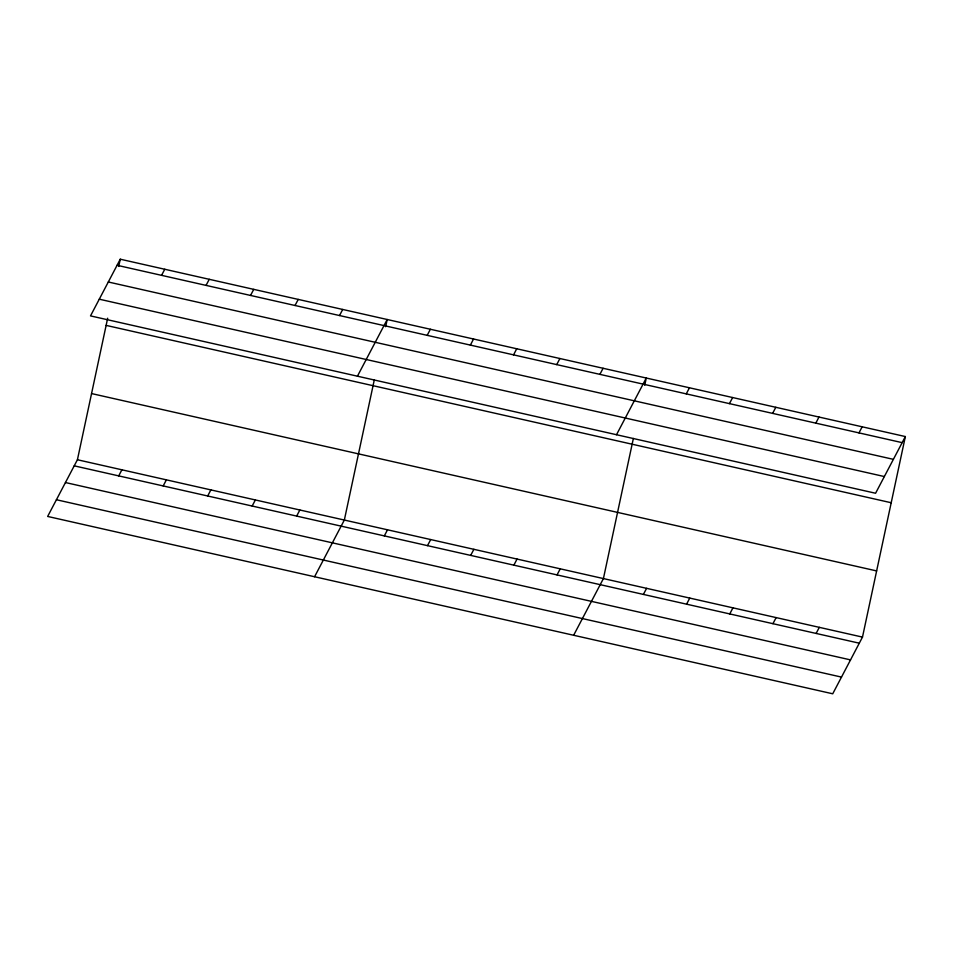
<?xml version="1.0" encoding="UTF-8"?>
<svg xmlns="http://www.w3.org/2000/svg" width="953" height="953" viewBox="0 0 953 953"><rect width="100%" height="100%" fill="white"/><g stroke="black" fill="none" stroke-linecap="round" stroke-linejoin="round"><path stroke-width="1.43" d="M905.35 436.557L875.581 493.249L90.511 315.896L120.269 259.204L905.35 436.557L862.489 637.104L832.731 693.796L47.65 516.443L77.419 459.751L107.665 318.195M118.732 266.399L120.269 259.204M374.291 379.925L344.343 520.052L314.573 576.744M385.667 326.7L387.204 319.505L357.435 376.197M633.364 438.451L603.416 578.578L573.646 635.27M644.74 385.226L646.277 378.031L616.508 434.723M161.569 275.346L164.762 269.258M206.051 285.388L209.243 279.3M118.708 475.881L121.901 469.793M250.544 295.442L253.736 289.355M163.189 485.935L166.394 479.847M295.025 305.496L298.229 299.409M207.683 495.989L210.875 489.902M339.518 315.538L342.711 309.451M252.164 506.031L255.368 499.944M296.657 516.085L299.85 509.998M427.182 335.349L430.375 329.261M470.365 345.105L473.558 339.018M384.321 535.884L387.514 529.808M513.548 354.85L516.74 348.774M427.504 545.64L430.696 539.553M556.719 364.606L559.911 358.519M470.687 555.396L473.879 549.309M599.902 374.362L603.094 368.275M513.858 565.153L517.062 559.066M557.04 574.909L560.233 568.822M686.255 393.875L689.46 387.788M729.438 403.631L732.631 397.544M643.394 594.422L646.599 588.335M772.621 413.388L775.813 407.3M686.577 604.166L689.769 598.079M815.792 423.132L818.996 417.045M729.76 613.923L732.952 607.835M858.975 432.888L862.167 426.801M772.943 623.679L776.135 617.592M816.113 633.435L819.306 627.348M117.076 265.291L902.157 442.645M108.308 281.993L893.39 459.346M99.279 299.194L884.348 476.548M106.128 325.39L891.21 502.743M91.559 393.565L876.629 570.918M77.419 459.751L862.489 637.104M74.215 465.838L859.296 643.192M65.447 482.54L850.529 659.893M56.418 499.741L841.499 677.095"/></g></svg>
